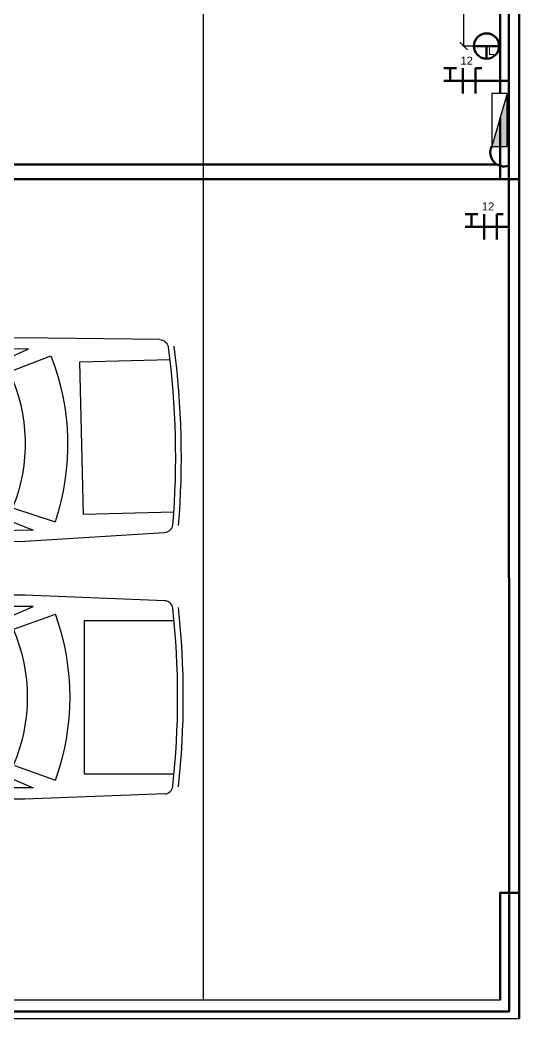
# Model space of a CAD drawing. Header units: millimetres. Extents: x 396 to 499, y 2220 to 2260.
# Drawn here: x 492.37 to 498.95, y 2239.95 to 2253.13 of the extents above; entities that cross this region are included whole.
import ezdxf

# ---------------------------------------------------------------- set-up
doc = ezdxf.new("R2010")
doc.units = ezdxf.units.MM
for name, color, linetype in [('Cotas_', 3, 'Continuous'), ('Elétrica', 1, 'Continuous'), ('Fiação', 6, 'Continuous'), ('LEGENDAS', 7, 'Continuous'), ('Paredes', 2, 'Continuous'), ('Quadros', 1, 'Continuous'), ('Telhado', 7, 'Continuous'), ('VEICULOS', 252, 'Continuous')]:
    doc.layers.add(name, color=color, linetype=linetype)
doc.styles.add('Annotative', font='txt')
doc.styles.get("Standard").update_dxf_attribs({"font": 'arial.ttf'})
doc.dimstyles.new('Cópia de Cotas internas', dxfattribs={"dimtxt": 0.1, "dimasz": 0.1, "dimexe": 0.01, "dimexo": 0.03, "dimgap": 0.0625, "dimtad": 1, "dimzin": 1, "dimtxsty": 'Annotative', "dimblk": 'OBLIQUE', "dimcen": 2.5, "dimadec": 0, "dimazin": 0, "dimtfac": 1, "dimtmove": 0, "dimatfit": 3, "dimfxl": 1, "dimarcsym": 0})

# ---------------------------------------------------------------- blocks, each defined once
blk = doc.blocks.new('A$Cba9fd73b')
at = {"layer": 'VEICULOS'}
for p, q in [((11.27, 306.77), (11.24, 251.56)), ((104.96, 251.56), (104.96, 306.77)), ((-1.08, 300.89), (-4.38, 215.11)), ((117.28, 300.89), (120.58, 215.11)), ((11.24, 251.56), (104.96, 251.56)), ((16.23, 208.79), (7.22, 234)), ((99.98, 208.79), (108.98, 234)), ((-4.38, 215.11), (-4.38, 98.83)), ((12.98, 196.02), (2.56, 220.32)), ((2.56, 220.32), (2.56, 169.98)), ((103.23, 196.02), (113.64, 220.32)), ((113.64, 220.32), (113.64, 169.98)), ((120.58, 215.11), (120.58, 98.83)), ((12.98, 196.02), (12.98, 169.98)), ((103.23, 196.02), (103.23, 169.98)), ((12.98, 169.98), (2.56, 169.98)), ((103.23, 169.98), (113.64, 169.98)), ((2.56, 164.78), (2.56, 112.71)), ((12.98, 164.78), (2.56, 164.78)), ((12.98, 164.78), (12.98, 135.27)), ((103.23, 164.78), (103.23, 135.27)), ((103.23, 164.78), (113.64, 164.78)), ((113.64, 164.78), (113.64, 112.71)), ((12.98, 135.27), (2.56, 112.71)), ((103.23, 135.27), (113.64, 112.71)), ((12.98, 128.33), (2.56, 105.77)), ((103.23, 128.33), (113.64, 105.77)), ((75.46, 93.62), (99.76, 107.5)), ((-4.38, 98.83), (0.83, 3.37)), ((35.54, 93.62), (63.31, 100.56)), ((120.58, 98.83), (115.38, 3.37)), ((27.46, 94.87), (25.95, 86.32)), ((31.3, 94.15), (30.01, 85.57)), ((35.16, 93.53), (34.09, 84.92)), ((39.04, 93.01), (38.17, 84.37)), ((42.93, 92.58), (42.28, 83.93)), ((46.82, 92.25), (46.39, 83.59)), ((50.72, 92.02), (50.51, 83.34)), ((54.63, 91.88), (54.63, 83.21)), ((61.57, 91.88), (61.57, 83.21)), ((65.48, 92.02), (65.7, 83.34)), ((69.38, 92.25), (69.82, 83.59)), ((73.28, 92.58), (73.93, 83.93)), ((77.17, 93.01), (78.03, 84.37)), ((81.04, 93.53), (82.12, 84.92)), ((84.9, 94.15), (86.2, 85.57)), ((88.75, 94.87), (90.25, 86.32)), ((9.48, 88.86), (14.71, 8.58)), ((106.73, 88.86), (101.49, 8.58))]:
    blk.add_line(p, q, dxfattribs=at)
for centre, radius, start, end in [((58.1, -194.48), 506.78, 83.77883, 96.22117), ((58.1, -194.48), 503.31, 83.77883, 96.22117), ((4.12, 300.69), 5.21, 96.22117, 177.7974), ((112.08, 300.69), 5.21, 2.2026, 83.77883), ((58.1, 92.58), 150.3, 70.21266, 109.78734), ((58.1, 112.54), 104.31, 66.46342, 113.53658), ((58.1, 271.52), 150.13, 252.50768, 287.49232), ((58.1, 248.66), 153.31, 248.76069, 291.23931), ((58.1, 245.19), 163.72, 252.72267, 287.27733), ((58.1, 186.76), 183.39, 256.31445, 283.68555), ((58.1, 236.15), 243.2, 256.17755, 283.82245), ((58.1, 236.15), 239.72, 256.17755, 283.82245)]:
    blk.add_arc(centre, radius, start, end, dxfattribs=at)
blk = doc.blocks.new('A$C8ca56550')
at = {"layer": 'LEGENDAS', "color": 1}
for p, q in [((-0.418, 0.1219), (0, 0.1219)), ((-0.418, 0), (0, 0.1219)), ((-0.418, 0), (-0.418, 0.1219)), ((0, 0.1219), (0, 0)), ((0, 0), (-0.418, 0))]:
    blk.add_line(p, q, dxfattribs=at)
blk.add_solid([(-0.418, 0), (0, 0.1219), (0, 0)], dxfattribs=at)
blk = doc.blocks.new('_Oblique')
at = {"color": 0, "linetype": 'ByBlock', "lineweight": -2}
blk.add_line((-0.5, -0.5), (0.5, 0.5), dxfattribs=at)
blk = doc.blocks.new('*D114')
at = {"layer": 'Cotas_', "color": 0, "lineweight": -2, "ltscale": 0.1, "transparency": 16777216}
for p, q in [((498.662, 2256.858), (498.213, 2256.858)), ((498.223, 2252.787), (498.223, 2256.858)), ((498.662, 2252.787), (498.213, 2252.787))]:
    blk.add_line(p, q, dxfattribs=at)
at = {"layer": 'Defpoints', "color": 0, "lineweight": 100, "ltscale": 0.1, "transparency": 16777216}
for p in [(498.223, 2256.858), (498.692, 2256.858), (498.692, 2252.787)]:
    blk.add_point(p, dxfattribs=at)
at = {"layer": 'Cotas_', "color": 0, "lineweight": -2, "ltscale": 0.1, "transparency": 16777216, "xscale": 0.1, "yscale": 0.1, "zscale": 0.1}
for p, rotation in [((498.223, 2256.858), 90), ((498.223, 2252.787), 270)]:
    blk.add_blockref('_Oblique', p, dxfattribs=dict(at, rotation=rotation))
at = {"layer": 'Cotas_', "color": 0, "lineweight": 100, "ltscale": 0.1, "transparency": 16777216, "insert": (498.102, 2254.822), "char_height": 0.1, "attachment_point": 5, "rotation": 90, "style": 'Annotative'}
blk.add_mtext('4,07', dxfattribs=at)

msp = doc.modelspace()

# ---------------------------------------------------------------- linework, layer by layer
at = {"layer": 'Elétrica', "lineweight": 100, "ltscale": 0.1}
for p, q in [((498.692, 2252.787), (498.359, 2252.787)), ((498.359, 2252.787), (498.525, 2252.787)), ((498.525, 2252.787), (498.525, 2252.62)), ((498.817, 2251.207), (498.825, 2240.332))]:
    msp.add_line(p, q, dxfattribs=at)
for points in [[(491.336, 2259.814), (498.817, 2259.814), (498.817, 2251.207)], [(482.388, 2251.223), (498.665, 2251.223)], [(498.825, 2240.332), (498.825, 2240.047), (491.016, 2240.047), (487.216, 2240.047), (480.787, 2240.047), (475.722, 2240.047), (469.903, 2240.047), (465.516, 2240.047), (457.664, 2240.047), (457.664, 2243.28), (457.664, 2247.47), (457.664, 2247.581)]]:
    msp.add_lwpolyline(points, dxfattribs=at)
msp.add_circle((498.525, 2252.787), 0.167, dxfattribs=at)
msp.add_arc((498.759, 2251.382), 0.185, 154.0776, 288.127, dxfattribs=at)
at = {"layer": 'Fiação', "lineweight": 100, "ltscale": 0.1}
for p, q in [((498.046, 2252.493), (497.962, 2252.493)), ((498.046, 2252.326), (498.046, 2252.493)), ((498.046, 2252.493), (498.129, 2252.493)), ((498.212, 2252.326), (498.212, 2252.493)), ((498.379, 2252.326), (498.379, 2252.493)), ((498.379, 2252.493), (498.462, 2252.493)), ((497.962, 2252.326), (498.129, 2252.326)), ((498.129, 2252.326), (498.296, 2252.326)), ((498.212, 2252.159), (498.212, 2252.326)), ((498.296, 2252.326), (498.462, 2252.326)), ((498.379, 2252.159), (498.379, 2252.326)), ((498.327, 2250.569), (498.244, 2250.569)), ((498.327, 2250.402), (498.327, 2250.569)), ((498.327, 2250.569), (498.41, 2250.569)), ((498.494, 2250.402), (498.494, 2250.569)), ((498.66, 2250.402), (498.66, 2250.569)), ((498.66, 2250.569), (498.744, 2250.569)), ((498.244, 2250.402), (498.41, 2250.402)), ((498.41, 2250.402), (498.577, 2250.402)), ((498.494, 2250.235), (498.494, 2250.402)), ((498.577, 2250.402), (498.744, 2250.402)), ((498.66, 2250.235), (498.66, 2250.402))]:
    msp.add_line(p, q, dxfattribs=at)
at = {"layer": 'Fiação', "lineweight": 100, "ltscale": 0.05}
for p, q in [((498.462, 2252.326), (498.817, 2252.326)), ((498.744, 2250.402), (498.818, 2250.402))]:
    msp.add_line(p, q, dxfattribs=at)
at = {"layer": 'Paredes'}
for p, q in [((498.703, 2240.197), (487.286, 2240.197)), ((498.953, 2239.947), (457.536, 2239.947))]:
    msp.add_line(p, q, dxfattribs=at)
at = {"layer": 'Paredes', "lineweight": 100, "ltscale": 0.1}
for points in [[(498.953, 2259.947), (498.953, 2251.03)], [(498.703, 2259.697), (498.703, 2252.16)], [(498.703, 2251.84), (498.703, 2251.03)], [(498.703, 2251.03), (498.953, 2251.03)], [(498.953, 2239.947), (498.953, 2241.613), (498.703, 2241.613), (498.703, 2240.197)], [(498.953, 2239.947), (498.953, 2240.197)]]:
    msp.add_lwpolyline(points, dxfattribs=at)
at = {"layer": 'Telhado'}
for p in [(494.786, 2253.363), (494.786, 2250.447)]:
    msp.add_line(p, (494.786, 2240.197), dxfattribs=at)
at = {"layer": 'Telhado', "lineweight": 100, "ltscale": 0.1}
msp.add_line((490.703, 2251.03), (498.953, 2251.03), dxfattribs=at)
msp.add_lwpolyline([(498.953, 2251.03), (498.953, 2240.197)], dxfattribs=at)

# ---------------------------------------------------------------- block references
at = {"lineweight": 100, "ltscale": 0.1, "yscale": 0.02153922724495152, "zscale": 0.02153922724495152}
for p, xscale, rotation in [((487.795, 2246.226), -0.02153922724495152, 271.4290123555747), ((487.795, 2245.444), 0.02153922724495152, 270)]:
    msp.add_blockref('A$Cba9fd73b', p, dxfattribs=dict(at, xscale=xscale, rotation=rotation))
at = {"layer": 'Quadros', "lineweight": 100, "ltscale": 0.1, "xscale": -1.666666666666667, "yscale": 1.666666666666667, "zscale": 1.666666666666667, "rotation": 90}
msp.add_blockref('A$C8ca56550', (498.796, 2251.463), dxfattribs=at)

# ---------------------------------------------------------------- texts
at = {"layer": 'Fiação', "lineweight": 100, "ltscale": 0.1, "attachment_point": 1}
for s, insert, char_height in [('L', (498.545, 2252.775), 0.106), ('12', (498.18, 2252.647), 0.1056), ('12', (498.462, 2250.723), 0.1056)]:
    msp.add_mtext_dynamic_manual_height_columns(s, width=0.00924, gutter_width=0.528, heights=[0], dxfattribs=dict(at, insert=insert, char_height=char_height))

# ---------------------------------------------------------------- dimensions: what is measured, and where the dimension line sits
at = {"layer": 'Cotas_', "lineweight": 100, "ltscale": 0.1}
dim = msp.add_linear_dim(base=(498.223, 2256.858), p1=(498.692, 2252.787), p2=(498.692, 2256.858), angle=90, dimstyle='Cópia de Cotas internas', dxfattribs=at)
dim.commit()
dim.dimension.update_dxf_attribs({"geometry": '*D114', "text_midpoint": (498.102, 2254.822)})

doc.saveas('drawing.dxf')
